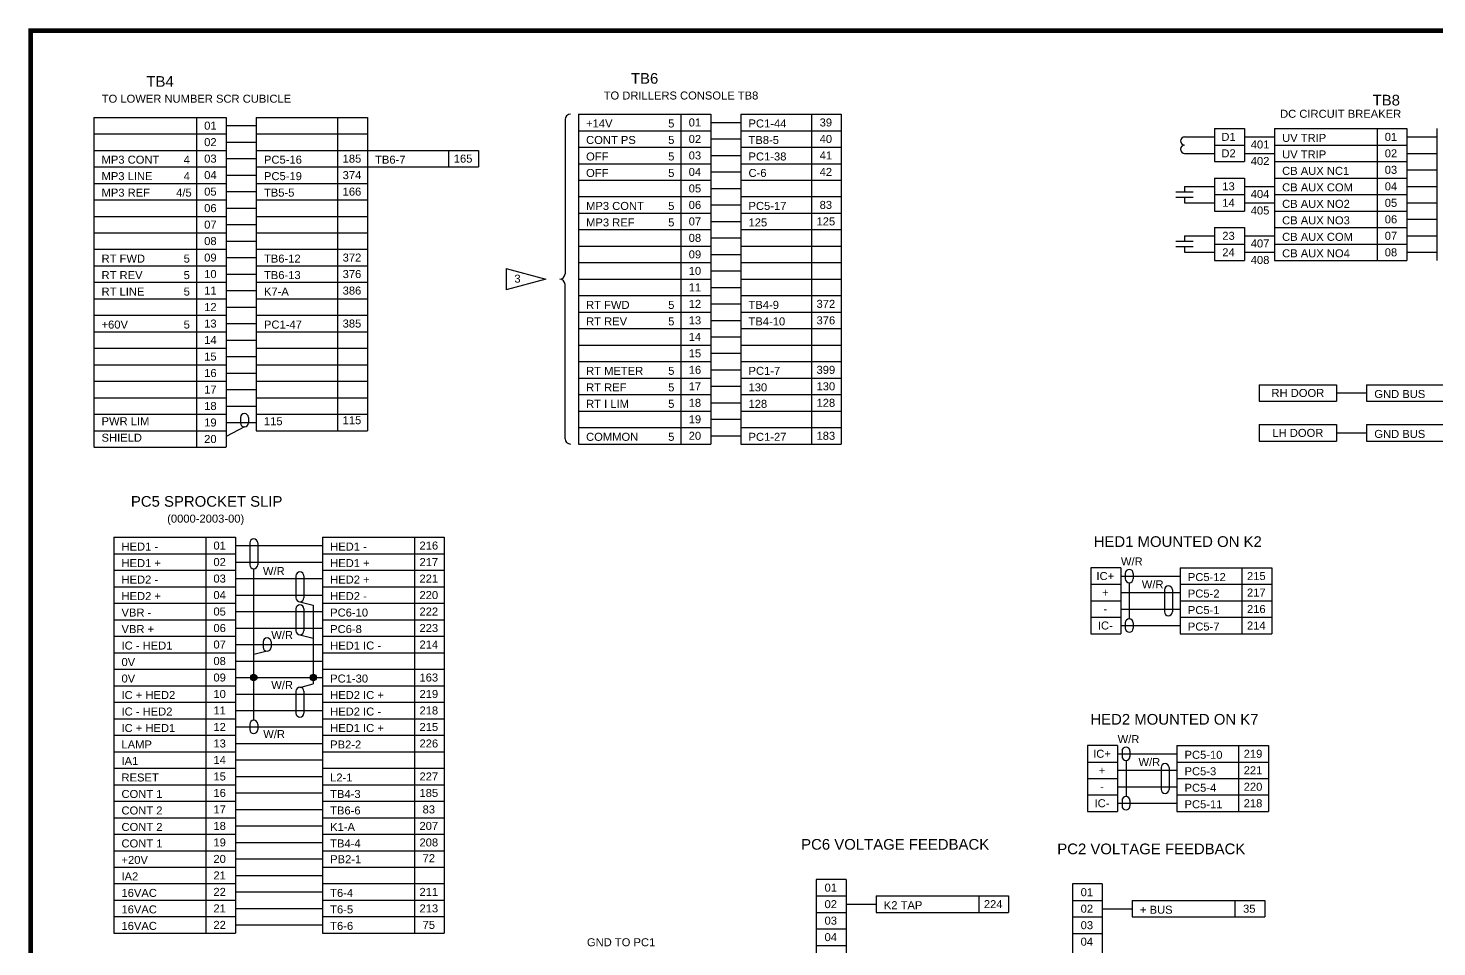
# Model space of a CAD drawing. Extents: x 1.4 to 18.1, y -1.6 to 8.8.
# Drawn here: x 1.4 to 9.65, y 3.4 to 8.78 of the extents above; entities that cross this region are included whole.
import ezdxf
from ezdxf.enums import TextEntityAlignment as Align

# ---------------------------------------------------------------- set-up
doc = ezdxf.new("R2010")
doc.units = 0
doc.header["$MEASUREMENT"] = 0
doc.layers.get('0').update_dxf_attribs({"linetype": 'CONTINUOUS'})
doc.layers.add('DRAWING', color=7, linetype='CONTINUOUS')
doc.styles.get("Standard").update_dxf_attribs({"font": 'ARIAL.TTF'})

# ---------------------------------------------------------------- blocks, each defined once
blk = doc.blocks.new('DOT')
h = blk.add_hatch(color=256)
edge = h.paths.add_edge_path()
edge.add_arc((0, 0), 0.0249, 0, 360)
blk.add_circle((0, 0), 0.0249)
blk = doc.blocks.new('NPCAP')
for p, q in [((0, 0.0508), (0, -0.0508)), ((0.0312, 0.0508), (0.0312, -0.0508))]:
    blk.add_line(p, q)

msp = doc.modelspace()

# ---------------------------------------------------------------- linework, layer by layer
at = {"color": 7, "const_width": 0.0288}
msp.add_lwpolyline([(18.0458, -1.6321), (18.0458, 8.7631), (1.4135, 8.7631), (1.4135, -1.6321)], close=True, dxfattribs=at)
at = {"layer": 'DRAWING', "color": 7}
for p, q in [((1.7838, 8.255), (1.7838, 6.3252)), ((1.7838, 8.255), (2.5596, 8.255)), ((2.3848, 8.255), (2.3848, 6.3252)), ((2.5596, 8.255), (2.5596, 6.3252)), ((2.7351, 8.255), (3.3859, 8.255)), ((2.7351, 8.255), (2.7351, 6.42)), ((3.2111, 8.255), (3.2111, 6.42)), ((3.3859, 8.255), (3.3859, 6.42)), ((4.5752, 8.2737), (4.5752, 8.2737)), ((4.622, 8.2737), (4.622, 6.3415)), ((4.622, 8.2737), (5.3978, 8.2737)), ((5.2229, 8.2737), (5.2229, 6.3415)), ((5.3978, 8.2737), (5.3978, 6.3415)), ((5.5733, 8.2737), (5.5733, 6.3421)), ((5.5733, 8.2737), (6.1616, 8.2737)), ((5.9867, 8.2737), (5.9867, 6.3415)), ((6.1616, 8.2737), (6.1616, 6.3421)), ((2.5596, 8.2067), (2.7351, 8.2067)), ((4.544, 8.2425), (4.544, 7.3391)), ((4.622, 8.1771), (5.3978, 8.1771)), ((5.3978, 8.2254), (5.5733, 8.2254)), ((5.5733, 8.1771), (6.1616, 8.1771)), ((8.3484, 8.1893), (8.3484, 7.9962)), ((8.3484, 8.1893), (8.5233, 8.1893)), ((8.5233, 8.1893), (8.5233, 7.9962)), ((8.6988, 8.1893), (8.6988, 7.4167)), ((8.6988, 8.1893), (9.4746, 8.1893)), ((9.2998, 8.1893), (9.2998, 7.4167)), ((9.4746, 8.1893), (9.4746, 7.4167)), ((9.6501, 8.1893), (9.6501, 7.4176)), ((1.7838, 8.1584), (2.5596, 8.1584)), ((2.5596, 8.1102), (2.7351, 8.1102)), ((2.7351, 8.1584), (3.3859, 8.1584)), ((5.3978, 8.1288), (5.5733, 8.1288)), ((8.1729, 8.141), (8.3484, 8.141)), ((8.3484, 8.0928), (8.5233, 8.0928)), ((8.5233, 8.141), (8.6988, 8.141)), ((8.6988, 8.0928), (9.4746, 8.0928)), ((9.4746, 8.141), (9.6501, 8.141)), ((1.7838, 8.0619), (2.5596, 8.0619)), ((2.5596, 8.0136), (2.7351, 8.0136)), ((2.7351, 8.0619), (4.0367, 8.0619)), ((3.8618, 8.0619), (3.8618, 7.9653)), ((4.0367, 8.0619), (4.0367, 7.9653)), ((4.622, 8.0806), (5.3978, 8.0806)), ((5.3978, 8.0323), (5.5733, 8.0323)), ((5.5733, 8.0806), (6.1616, 8.0806)), ((8.1729, 8.0445), (8.3484, 8.0445)), ((8.5233, 8.0445), (8.6988, 8.0445)), ((9.4746, 8.0445), (9.6501, 8.0445)), ((1.7838, 7.9653), (2.5596, 7.9653)), ((2.7351, 7.9653), (4.0367, 7.9653)), ((4.622, 7.984), (5.3978, 7.984)), ((5.3978, 7.9357), (5.5733, 7.9357)), ((5.5733, 7.984), (6.1616, 7.984)), ((8.3484, 7.9962), (8.5233, 7.9962)), ((8.6988, 7.9962), (9.4746, 7.9962)), ((9.4746, 7.9479), (9.6501, 7.9479)), ((1.7838, 7.8687), (2.5596, 7.8687)), ((2.5596, 7.917), (2.7351, 7.917)), ((2.7351, 7.8687), (3.3859, 7.8687)), ((4.622, 7.8874), (5.3978, 7.8874)), ((5.3978, 7.8391), (5.5733, 7.8391)), ((5.5733, 7.8874), (6.1616, 7.8874)), ((8.1729, 7.8513), (8.3484, 7.8513)), ((8.1729, 7.8513), (8.1729, 7.8201)), ((8.3484, 7.8996), (8.3484, 7.7064)), ((8.3484, 7.8996), (8.5233, 7.8996)), ((8.5233, 7.8996), (8.5233, 7.7064)), ((8.5233, 7.8513), (8.6988, 7.8513)), ((8.6988, 7.8996), (9.4746, 7.8996)), ((9.4746, 7.8513), (9.6501, 7.8513)), ((1.7838, 7.7721), (2.5596, 7.7721)), ((2.5596, 7.8204), (2.7351, 7.8204)), ((2.7351, 7.7721), (3.3859, 7.7721)), ((4.622, 7.7908), (5.3978, 7.7908)), ((5.5733, 7.7908), (6.1616, 7.7908)), ((8.1729, 7.7888), (8.1729, 7.7547)), ((8.3484, 7.803), (8.5233, 7.803)), ((8.6988, 7.803), (9.4746, 7.803)), ((1.7838, 7.6755), (2.5596, 7.6755)), ((2.5596, 7.7238), (2.7351, 7.7238)), ((2.7351, 7.6755), (3.3859, 7.6755)), ((4.622, 7.6942), (5.3978, 7.6942)), ((5.3978, 7.7425), (5.5733, 7.7425)), ((5.5733, 7.6942), (6.1616, 7.6942)), ((8.1729, 7.7547), (8.3484, 7.7547)), ((8.3484, 7.7064), (8.5233, 7.7064)), ((8.5233, 7.7547), (8.6988, 7.7547)), ((8.6988, 7.7064), (9.4746, 7.7064)), ((9.4746, 7.7547), (9.6501, 7.7547)), ((2.5596, 7.6272), (2.7351, 7.6272)), ((4.622, 7.5976), (5.3978, 7.5976)), ((5.3978, 7.6459), (5.5733, 7.6459)), ((5.5733, 7.5976), (6.1616, 7.5976)), ((8.3484, 7.6098), (8.3484, 7.4167)), ((8.3484, 7.6098), (8.5233, 7.6098)), ((8.5233, 7.6098), (8.5233, 7.4167)), ((8.6988, 7.6098), (9.4746, 7.6098)), ((9.4746, 7.6581), (9.6501, 7.6581)), ((1.7838, 7.579), (2.5596, 7.579)), ((2.5596, 7.5307), (2.7351, 7.5307)), ((2.7351, 7.579), (3.3859, 7.579)), ((5.3978, 7.5494), (5.5733, 7.5494)), ((8.1729, 7.5616), (8.3484, 7.5616)), ((8.1729, 7.5616), (8.1729, 7.5303)), ((8.3484, 7.5133), (8.5233, 7.5133)), ((8.5233, 7.5616), (8.6988, 7.5616)), ((8.6988, 7.5133), (9.4746, 7.5133)), ((9.4746, 7.5616), (9.6501, 7.5616)), ((1.7838, 7.4824), (2.5596, 7.4824)), ((2.5596, 7.4341), (2.7351, 7.4341)), ((2.7351, 7.4824), (3.3859, 7.4824)), ((4.622, 7.5011), (5.3978, 7.5011)), ((5.3978, 7.4528), (5.5733, 7.4528)), ((5.5733, 7.5011), (6.1616, 7.5011)), ((8.1729, 7.4991), (8.1729, 7.465)), ((8.1729, 7.465), (8.3484, 7.465)), ((8.5233, 7.465), (8.6988, 7.465)), ((9.4746, 7.465), (9.6501, 7.465)), ((1.7838, 7.3858), (2.5596, 7.3858)), ((2.7351, 7.3858), (3.3859, 7.3858)), ((4.1992, 7.37), (4.1992, 7.2458)), ((4.1992, 7.37), (4.4319, 7.3079)), ((4.622, 7.4045), (5.3978, 7.4045)), ((5.3978, 7.3562), (5.5733, 7.3562)), ((5.5733, 7.4045), (6.1616, 7.4045)), ((8.3484, 7.4167), (8.5233, 7.4167)), ((8.6988, 7.4167), (9.4746, 7.4167)), ((1.7838, 7.2892), (2.5596, 7.2892)), ((2.5596, 7.3375), (2.7351, 7.3375)), ((2.7351, 7.2892), (3.3859, 7.2892)), ((4.4319, 7.3079), (4.1992, 7.2458)), ((4.5127, 7.3079), (4.5127, 7.3079)), ((4.5127, 7.3079), (4.5127, 7.3079)), ((4.544, 6.3733), (4.544, 7.2766)), ((4.622, 7.3079), (5.3978, 7.3079)), ((5.5733, 7.3079), (6.1616, 7.3079)), ((1.7838, 7.1926), (2.5596, 7.1926)), ((2.5596, 7.2409), (2.7351, 7.2409)), ((2.7351, 7.1926), (3.3859, 7.1926)), ((4.622, 7.2113), (5.3978, 7.2113)), ((5.3978, 7.2596), (5.5733, 7.2596)), ((5.5733, 7.2113), (6.1616, 7.2113)), ((1.7838, 7.096), (2.5596, 7.096)), ((2.5596, 7.1443), (2.7351, 7.1443)), ((2.7351, 7.096), (3.3859, 7.096)), ((4.622, 7.1147), (5.3978, 7.1147)), ((5.3978, 7.163), (5.5733, 7.163)), ((5.5733, 7.1147), (6.1616, 7.1147)), ((2.5596, 7.0478), (2.7351, 7.0478)), ((4.622, 7.0182), (5.3978, 7.0182)), ((5.3978, 7.0664), (5.5733, 7.0664)), ((5.5733, 7.0182), (6.1616, 7.0182)), ((1.7838, 6.9995), (2.5596, 6.9995)), ((2.5596, 6.9512), (2.7351, 6.9512)), ((2.7351, 6.9995), (3.3859, 6.9995)), ((5.3978, 6.9699), (5.5733, 6.9699)), ((1.7838, 6.9029), (2.5596, 6.9029)), ((2.5596, 6.8546), (2.7351, 6.8546)), ((2.7351, 6.9029), (3.3859, 6.9029)), ((4.622, 6.9216), (5.3978, 6.9216)), ((5.3978, 6.8733), (5.5733, 6.8733)), ((5.5733, 6.9216), (6.1616, 6.9216)), ((1.7838, 6.8063), (2.5596, 6.8063)), ((2.7351, 6.8063), (3.3859, 6.8063)), ((4.622, 6.825), (5.3978, 6.825)), ((5.3978, 6.7767), (5.5733, 6.7767)), ((5.5733, 6.825), (6.1616, 6.825)), ((1.7838, 6.7097), (2.5596, 6.7097)), ((2.5596, 6.758), (2.7351, 6.758)), ((2.7351, 6.7097), (3.3859, 6.7097)), ((4.622, 6.7284), (5.3978, 6.7284)), ((5.5733, 6.7284), (6.1616, 6.7284)), ((8.6091, 6.6895), (9.0633, 6.6895)), ((8.6091, 6.6895), (8.6091, 6.593)), ((9.0633, 6.6895), (9.0633, 6.593)), ((9.2389, 6.6895), (10.0146, 6.6895)), ((9.2389, 6.6895), (9.2389, 6.593)), ((1.7838, 6.6131), (2.5596, 6.6131)), ((2.5596, 6.6614), (2.7351, 6.6614)), ((2.7351, 6.6131), (3.3859, 6.6131)), ((4.622, 6.6318), (5.3978, 6.6318)), ((5.3978, 6.6801), (5.5733, 6.6801)), ((5.5733, 6.6318), (6.1616, 6.6318)), ((9.0633, 6.6412), (9.2389, 6.6412)), ((2.5596, 6.5648), (2.7351, 6.5648)), ((4.622, 6.5352), (5.3978, 6.5352)), ((5.3978, 6.5835), (5.5733, 6.5835)), ((5.5733, 6.5352), (6.1616, 6.5352)), ((8.6091, 6.593), (9.0633, 6.593)), ((9.2389, 6.593), (10.0146, 6.593)), ((1.7838, 6.5166), (2.5596, 6.5166)), ((2.5596, 6.4683), (2.7351, 6.4683)), ((2.666, 6.4429), (2.5596, 6.3853)), ((2.6427, 6.4975), (2.6427, 6.4662)), ((2.6894, 6.4975), (2.6894, 6.4662)), ((2.7351, 6.5166), (3.3859, 6.5166)), ((4.622, 6.4387), (5.3978, 6.4387)), ((5.3978, 6.487), (5.5733, 6.487)), ((5.5733, 6.4387), (6.1616, 6.4387)), ((8.6091, 6.4556), (9.0633, 6.4556)), ((8.6091, 6.4556), (8.6091, 6.359)), ((9.0633, 6.4556), (9.0633, 6.359)), ((9.2389, 6.4556), (10.0146, 6.4556)), ((9.2389, 6.4556), (9.2389, 6.359)), ((1.7838, 6.42), (2.5596, 6.42)), ((2.7351, 6.42), (3.3859, 6.42)), ((5.3978, 6.3904), (5.5733, 6.3904)), ((8.6091, 6.359), (9.0633, 6.359)), ((9.0633, 6.4073), (9.2389, 6.4073)), ((9.2389, 6.359), (10.0146, 6.359)), ((1.7838, 6.3234), (2.5596, 6.3234)), ((4.5752, 6.3421), (4.5752, 6.3421)), ((4.622, 6.3421), (5.3978, 6.3421)), ((5.5733, 6.3421), (6.1616, 6.3421)), ((1.9005, 5.7958), (1.9005, 3.4778)), ((1.9005, 5.7958), (2.6138, 5.7958)), ((2.439, 5.7958), (2.439, 3.4778)), ((2.6138, 5.7958), (2.6138, 3.4778)), ((3.1227, 5.7958), (3.836, 5.7958)), ((3.1227, 5.7958), (3.1227, 3.4778)), ((3.6612, 5.7958), (3.6612, 3.4778)), ((3.836, 5.7958), (3.836, 3.4778)), ((1.9005, 5.6992), (2.6138, 5.6992)), ((2.6138, 5.7475), (3.1227, 5.7475)), ((2.6969, 5.7631), (2.6969, 5.6353)), ((2.7436, 5.7631), (2.7436, 5.6353)), ((3.1227, 5.6992), (3.836, 5.6992)), ((2.6138, 5.6509), (3.1227, 5.6509)), ((2.7203, 4.7241), (2.7203, 5.6119)), ((7.6237, 5.6173), (7.6237, 5.231)), ((7.7985, 5.6173), (7.6237, 5.6173)), ((7.7985, 5.6173), (7.7985, 5.231)), ((8.1466, 5.6173), (8.1466, 5.231)), ((8.1466, 5.6173), (8.683, 5.6173)), ((8.5081, 5.6173), (8.5081, 5.231)), ((8.683, 5.6173), (8.683, 5.231)), ((1.9005, 5.6026), (2.6138, 5.6026)), ((2.6138, 5.5543), (3.1227, 5.5543)), ((2.9678, 5.5699), (2.9678, 5.4421)), ((3.0145, 5.5699), (3.0145, 5.4421)), ((3.1227, 5.6026), (3.836, 5.6026)), ((7.7985, 5.569), (8.1466, 5.569)), ((7.8254, 5.5847), (7.8254, 5.5534)), ((7.8488, 5.53), (7.8488, 5.3183)), ((7.8721, 5.5847), (7.8721, 5.5534)), ((1.9005, 5.506), (2.6138, 5.506)), ((2.6138, 5.4577), (3.1227, 5.4577)), ((3.1227, 5.506), (3.836, 5.506)), ((7.6237, 5.5207), (7.7985, 5.5207)), ((7.7985, 5.4725), (8.1466, 5.4725)), ((8.0543, 5.4881), (8.0543, 5.3602)), ((8.101, 5.4881), (8.101, 5.3602)), ((8.1466, 5.5207), (8.683, 5.5207)), ((1.9005, 5.4094), (2.6138, 5.4094)), ((2.9678, 5.3768), (2.9678, 5.2489)), ((2.9911, 5.4188), (3.0693, 5.3985)), ((3.0145, 5.3768), (3.0145, 5.2489)), ((3.0693, 5.3985), (3.0693, 4.9374)), ((3.1227, 5.4094), (3.836, 5.4094)), ((7.6237, 5.4242), (7.7985, 5.4242)), ((7.7985, 5.3759), (8.1466, 5.3759)), ((8.1466, 5.4242), (8.683, 5.4242)), ((1.9005, 5.3129), (2.6138, 5.3129)), ((2.6138, 5.3612), (3.1227, 5.3612)), ((3.1227, 5.3129), (3.836, 5.3129)), ((7.6237, 5.3276), (7.7985, 5.3276)), ((7.8254, 5.2949), (7.8254, 5.2637)), ((7.8721, 5.2949), (7.8721, 5.2637)), ((8.1466, 5.3276), (8.683, 5.3276)), ((1.9005, 5.2163), (2.6138, 5.2163)), ((2.6138, 5.2646), (3.1227, 5.2646)), ((2.9911, 5.2256), (3.0693, 5.2054)), ((3.1227, 5.2163), (3.836, 5.2163)), ((7.6237, 5.231), (7.7985, 5.231)), ((7.7985, 5.2793), (8.1466, 5.2793)), ((8.1466, 5.231), (8.683, 5.231)), ((1.9005, 5.1197), (2.6138, 5.1197)), ((2.6138, 5.168), (3.1227, 5.168)), ((2.7984, 5.129), (2.7203, 5.1088)), ((2.775, 5.1836), (2.775, 5.1524)), ((2.8218, 5.1836), (2.8218, 5.1524)), ((3.1227, 5.1197), (3.836, 5.1197)), ((2.6138, 5.0714), (3.1227, 5.0714)), ((1.9005, 5.0231), (2.6138, 5.0231)), ((2.6138, 4.9748), (3.1227, 4.9748)), ((3.1227, 5.0231), (3.836, 5.0231)), ((1.9005, 4.9265), (2.6138, 4.9265)), ((2.6138, 4.8782), (3.1227, 4.8782)), ((2.9678, 4.8939), (2.9678, 4.766)), ((2.9911, 4.9172), (3.0693, 4.9374)), ((3.0145, 4.8939), (3.0145, 4.766)), ((3.1227, 4.9265), (3.836, 4.9265)), ((1.9005, 4.83), (2.6138, 4.83)), ((3.1227, 4.83), (3.836, 4.83)), ((1.9005, 4.7334), (2.6138, 4.7334)), ((2.6138, 4.7817), (3.1227, 4.7817)), ((3.1227, 4.7334), (3.836, 4.7334)), ((1.9005, 4.6368), (2.6138, 4.6368)), ((2.6138, 4.6851), (3.1227, 4.6851)), ((2.6969, 4.7007), (2.6969, 4.6695)), ((2.7436, 4.7007), (2.7436, 4.6695)), ((3.1227, 4.6368), (3.836, 4.6368)), ((1.9005, 4.5402), (2.6138, 4.5402)), ((2.6138, 4.5885), (3.1227, 4.5885)), ((3.1227, 4.5402), (3.836, 4.5402)), ((7.6044, 4.5766), (7.6044, 4.1902)), ((7.7792, 4.5766), (7.6044, 4.5766)), ((7.7792, 4.5766), (7.7792, 4.1902)), ((7.8061, 4.5439), (7.8061, 4.5126)), ((7.8528, 4.5439), (7.8528, 4.5126)), ((8.1274, 4.5766), (8.1274, 4.1902)), ((8.1274, 4.5766), (8.6637, 4.5766)), ((8.4889, 4.5766), (8.4889, 4.1902)), ((8.6637, 4.5766), (8.6637, 4.1902)), ((2.6138, 4.4919), (3.1227, 4.4919)), ((7.6044, 4.48), (7.7792, 4.48)), ((7.7792, 4.5283), (8.1274, 4.5283)), ((7.8295, 4.4893), (7.8295, 4.2775)), ((8.1274, 4.48), (8.6637, 4.48)), ((1.9005, 4.4436), (2.6138, 4.4436)), ((2.6138, 4.3953), (3.1227, 4.3953)), ((3.1227, 4.4436), (3.836, 4.4436)), ((7.6044, 4.3834), (7.7792, 4.3834)), ((7.7792, 4.4317), (8.1274, 4.4317)), ((8.035, 4.4473), (8.035, 4.3195)), ((8.0817, 4.4473), (8.0817, 4.3195)), ((8.1274, 4.3834), (8.6637, 4.3834)), ((1.9005, 4.347), (2.6138, 4.347)), ((2.6138, 4.2988), (3.1227, 4.2988)), ((3.1227, 4.347), (3.836, 4.347)), ((7.7792, 4.3351), (8.1274, 4.3351)), ((1.9005, 4.2505), (2.6138, 4.2505)), ((3.1227, 4.2505), (3.836, 4.2505)), ((7.6044, 4.2868), (7.7792, 4.2868)), ((7.7792, 4.2385), (8.1274, 4.2385)), ((7.8061, 4.2541), (7.8061, 4.2229)), ((7.8528, 4.2541), (7.8528, 4.2229)), ((8.1274, 4.2868), (8.6637, 4.2868)), ((1.9005, 4.1539), (2.6138, 4.1539)), ((2.6138, 4.2022), (3.1227, 4.2022)), ((3.1227, 4.1539), (3.836, 4.1539)), ((7.6044, 4.1902), (7.7792, 4.1902)), ((8.1274, 4.1902), (8.6637, 4.1902)), ((1.9005, 4.0573), (2.6138, 4.0573)), ((2.6138, 4.1056), (3.1227, 4.1056)), ((3.1227, 4.0573), (3.836, 4.0573)), ((1.9005, 3.9607), (2.6138, 3.9607)), ((2.6138, 4.009), (3.1227, 4.009)), ((3.1227, 3.9607), (3.836, 3.9607)), ((2.6138, 3.9124), (3.1227, 3.9124)), ((1.9005, 3.8641), (2.6138, 3.8641)), ((2.6138, 3.8158), (3.1227, 3.8158)), ((3.1227, 3.8641), (3.836, 3.8641)), ((1.9005, 3.7676), (2.6138, 3.7676)), ((2.6138, 3.7193), (3.1227, 3.7193)), ((3.1227, 3.7676), (3.836, 3.7676)), ((6.0155, 3.7924), (6.0155, 2.2471)), ((6.1903, 3.7924), (6.0155, 3.7924)), ((6.1903, 3.7924), (6.1903, 2.2471)), ((7.5157, 3.7658), (7.5157, 2.2205)), ((7.6905, 3.7658), (7.5157, 3.7658)), ((7.6905, 3.7658), (7.6905, 2.2205)), ((1.9005, 3.671), (2.6138, 3.671)), ((3.1227, 3.671), (3.836, 3.671)), ((6.0155, 3.6958), (6.1903, 3.6958)), ((6.1903, 3.6475), (6.3659, 3.6475)), ((6.3659, 3.6958), (7.1416, 3.6958)), ((6.3659, 3.6958), (6.3659, 3.5992)), ((6.9668, 3.6958), (6.9668, 3.5992)), ((7.1416, 3.6958), (7.1416, 3.5992)), ((7.5157, 3.6692), (7.6905, 3.6692)), ((7.866, 3.6692), (8.6418, 3.6692)), ((7.866, 3.6692), (7.866, 3.5726)), ((8.467, 3.6692), (8.467, 3.5726)), ((8.6418, 3.6692), (8.6418, 3.5726)), ((1.9005, 3.5744), (2.6138, 3.5744)), ((2.6138, 3.6227), (3.1227, 3.6227)), ((3.1227, 3.5744), (3.836, 3.5744)), ((6.0155, 3.5992), (6.1903, 3.5992)), ((6.3659, 3.5992), (7.1416, 3.5992)), ((7.5157, 3.5726), (7.6905, 3.5726)), ((7.6905, 3.6209), (7.866, 3.6209)), ((7.866, 3.5726), (8.6418, 3.5726)), ((1.9005, 3.4778), (2.6138, 3.4778)), ((2.6138, 3.5261), (3.1227, 3.5261)), ((3.1227, 3.4778), (3.836, 3.4778)), ((6.0155, 3.5027), (6.1903, 3.5027)), ((7.5157, 3.4761), (7.6905, 3.4761)), ((6.0155, 3.4061), (6.1903, 3.4061))]:
    msp.add_line(p, q, dxfattribs=at)
for centre, radius, start, end in [((4.5752, 8.2425), 0.0312, 90, 180), ((8.1729, 8.1169), 0.0241, 90, 270), ((8.1729, 8.0686), 0.0241, 90, 270), ((4.5127, 7.3391), 0.0312, 270, 0), ((4.5127, 7.2766), 0.0312, 0, 90), ((2.666, 6.4975), 0.0234, 0, 180), ((2.666, 6.4662), 0.0234, 180, 0), ((4.5752, 6.3733), 0.0312, 180, 270), ((2.7203, 5.7631), 0.0234, 0, 180), ((2.7203, 5.6353), 0.0234, 180, 0), ((2.9911, 5.5699), 0.0234, 0, 180), ((7.8488, 5.5847), 0.0234, 0, 180), ((7.8488, 5.5534), 0.0234, 180, 0), ((8.0777, 5.4881), 0.0234, 0, 180), ((2.9911, 5.4421), 0.0234, 180, 0), ((2.9911, 5.3768), 0.0234, 0, 180), ((7.8488, 5.2949), 0.0234, 0, 180), ((8.0777, 5.3602), 0.0234, 180, 0), ((2.7984, 5.1836), 0.0234, 0, 180), ((2.9911, 5.2489), 0.0234, 180, 0), ((7.8488, 5.2637), 0.0234, 180, 0), ((2.7984, 5.1524), 0.0234, 180, 0), ((2.9911, 4.8939), 0.0234, 0, 180), ((2.7203, 4.7007), 0.0234, 0, 180), ((2.9911, 4.766), 0.0234, 180, 0), ((2.7203, 4.6695), 0.0234, 180, 0), ((7.8295, 4.5439), 0.0234, 0, 180), ((7.8295, 4.5126), 0.0234, 180, 0), ((8.0584, 4.4473), 0.0234, 0, 180), ((8.0584, 4.3195), 0.0234, 180, 0), ((7.8295, 4.2541), 0.0234, 0, 180), ((7.8295, 4.2229), 0.0234, 180, 0)]:
    msp.add_arc(centre, radius, start, end, dxfattribs=at)

# ---------------------------------------------------------------- block references
at = {"layer": 'DRAWING', "color": 7, "rotation": 90}
for p in [(8.1729, 7.7888), (8.1729, 7.4991)]:
    msp.add_blockref('NPCAP', p, dxfattribs=at)
at = {"layer": 'DRAWING', "color": 7, "xscale": 0.75, "yscale": 0.75, "zscale": 0.75}
for p in [(2.7203, 4.9748), (3.0693, 4.9748)]:
    msp.add_blockref('DOT', p, dxfattribs=at)

# ---------------------------------------------------------------- texts
at = {"layer": 'DRAWING', "color": 7}
for s, height, p in [('TB6', 0.0625, (5.0099, 8.4523)), ('TB4', 0.0625, (2.1717, 8.4341)), ('TO LOWER NUMBER SCR CUBICLE', 0.046875, (2.3848, 8.3411)), ('TO DRILLERS CONSOLE TB8', 0.046875, (5.2229, 8.3598)), ('TB8', 0.0625, (9.3541, 8.3248)), ('DC CIRCUIT BREAKER', 0.046875, (9.0867, 8.2527)), ('PC5 SPROCKET SLIP', 0.0625, (2.4447, 5.9749)), ('(0000-2003-00)', 0.046875, (2.439, 5.8819))]:
    msp.add_text(s, height=height, dxfattribs=at).set_placement(p, align=Align.CENTER)
for s, height, p in [('01', 0.04688, (2.4664, 8.2067)), ('01', 0.04688, (5.3045, 8.2254)), ('39', 0.04688, (6.0714, 8.2254)), ('02', 0.04688, (2.4664, 8.1102)), ('02', 0.04688, (5.3045, 8.1288)), ('40', 0.04688, (6.0714, 8.1288)), ('D1', 0.04688, (8.43, 8.141)), ('01', 0.04688, (9.3814, 8.141)), ('03', 0.04688, (2.4664, 8.0136)), ('185', 0.04688, (3.2957, 8.0136)), ('165', 0.04688, (3.9465, 8.0136)), ('03', 0.04688, (5.3045, 8.0323)), ('41', 0.04688, (6.0714, 8.0323)), ('D2', 0.04688, (8.43, 8.0445)), ('02', 0.04688, (9.3814, 8.0445)), ('04', 0.04688, (2.4664, 7.917)), ('374', 0.04688, (3.2957, 7.917)), ('04', 0.04688, (5.3045, 7.9357)), ('42', 0.04688, (6.0714, 7.9357)), ('03', 0.04688, (9.3814, 7.9479)), ('05', 0.04688, (2.4664, 7.8204)), ('166', 0.04688, (3.2957, 7.8204)), ('05', 0.04688, (5.3045, 7.8391)), ('13', 0.04688, (8.43, 7.8513)), ('04', 0.04688, (9.3814, 7.8513)), ('06', 0.04688, (5.3045, 7.7425)), ('83', 0.04688, (6.0714, 7.7425)), ('14', 0.04688, (8.43, 7.7547)), ('05', 0.04688, (9.3814, 7.7547)), ('06', 0.04688, (2.4664, 7.7238)), ('06', 0.04688, (9.3814, 7.6581)), ('07', 0.04688, (2.4664, 7.6272)), ('07', 0.04688, (5.3045, 7.6459)), ('125', 0.04688, (6.0714, 7.6459)), ('08', 0.04688, (2.4664, 7.5307)), ('08', 0.04688, (5.3045, 7.5494)), ('23', 0.04688, (8.43, 7.5616)), ('07', 0.04688, (9.3814, 7.5616)), ('09', 0.04688, (2.4664, 7.4341)), ('372', 0.04688, (3.2957, 7.4341)), ('09', 0.04688, (5.3045, 7.4528)), ('24', 0.04688, (8.43, 7.465)), ('08', 0.04688, (9.3814, 7.465)), ('10', 0.04688, (2.4664, 7.3375)), ('376', 0.04688, (3.2957, 7.3375)), ('10', 0.04688, (5.3045, 7.3562)), ('11', 0.04688, (2.4664, 7.2409)), ('386', 0.04688, (3.2957, 7.2409)), ('11', 0.04688, (5.3045, 7.2596)), ('12', 0.04688, (5.3045, 7.163)), ('372', 0.04688, (6.0714, 7.163)), ('12', 0.04688, (2.4664, 7.1443)), ('13', 0.04688, (2.4664, 7.0478)), ('385', 0.04688, (3.2957, 7.0478)), ('13', 0.04688, (5.3045, 7.0664)), ('376', 0.04688, (6.0714, 7.0664)), ('14', 0.04688, (2.4664, 6.9512)), ('14', 0.04688, (5.3045, 6.9699)), ('15', 0.04688, (2.4664, 6.8546)), ('15', 0.04688, (5.3045, 6.8733)), ('16', 0.04688, (2.4664, 6.758)), ('16', 0.04688, (5.3045, 6.7767)), ('399', 0.04688, (6.0714, 6.7767)), ('17', 0.04688, (2.4664, 6.6614)), ('17', 0.04688, (5.3045, 6.6801)), ('130', 0.04688, (6.0714, 6.6801)), ('18', 0.04688, (5.3045, 6.5835)), ('128', 0.04688, (6.0714, 6.5835)), ('RH DOOR', 0.04688, (8.8362, 6.6412)), ('18', 0.04688, (2.4664, 6.5648)), ('19', 0.04688, (2.4664, 6.4683)), ('115', 0.04688, (3.2957, 6.4818)), ('19', 0.04688, (5.3045, 6.487)), ('20', 0.04688, (2.4664, 6.3717)), ('20', 0.04688, (5.3045, 6.3904)), ('183', 0.04688, (6.0714, 6.3904)), ('LH DOOR', 0.04688, (8.8362, 6.4073)), ('01', 0.04688, (2.5206, 5.7475)), ('216', 0.04688, (3.7458, 5.7475)), ('02', 0.04688, (2.5206, 5.6509)), ('217', 0.04688, (3.7458, 5.6509)), ('03', 0.04688, (2.5206, 5.5543)), ('221', 0.04688, (3.7458, 5.5543)), ('IC+', 0.04688, (7.7083, 5.569)), ('215', 0.04688, (8.5928, 5.569)), ('04', 0.04688, (2.5206, 5.4577)), ('220', 0.04688, (3.7458, 5.4577)), ('+', 0.0469, (7.7083, 5.4725)), ('217', 0.04688, (8.5928, 5.4725)), ('05', 0.04688, (2.5206, 5.3612)), ('222', 0.04688, (3.7458, 5.3612)), ('-', 0.0469, (7.7083, 5.3759)), ('216', 0.04688, (8.5928, 5.3759)), ('06', 0.04688, (2.5206, 5.2646)), ('223', 0.04688, (3.7458, 5.2646)), ('IC-', 0.04688, (7.7083, 5.2793)), ('214', 0.04688, (8.5928, 5.2793)), ('07', 0.04688, (2.5206, 5.168)), ('214', 0.04688, (3.7458, 5.168)), ('08', 0.04688, (2.5206, 5.0714)), ('09', 0.04688, (2.5206, 4.9748)), ('163', 0.04688, (3.7458, 4.9748)), ('10', 0.04688, (2.5206, 4.8782)), ('219', 0.04688, (3.7458, 4.8782)), ('11', 0.04688, (2.5206, 4.7817)), ('218', 0.04688, (3.7458, 4.7817)), ('12', 0.04688, (2.5206, 4.6851)), ('215', 0.04688, (3.7458, 4.6851)), ('13', 0.04688, (2.5206, 4.5885)), ('226', 0.04688, (3.7458, 4.5885)), ('IC+', 0.04688, (7.689, 4.5283)), ('219', 0.04688, (8.5735, 4.5283)), ('14', 0.04688, (2.5206, 4.4919)), ('221', 0.04688, (8.5735, 4.4317)), ('15', 0.04688, (2.5206, 4.3953)), ('227', 0.04688, (3.7458, 4.3953)), ('+', 0.0469, (7.689, 4.4317)), ('16', 0.04688, (2.5206, 4.2988)), ('185', 0.04688, (3.7458, 4.2988)), ('-', 0.0469, (7.689, 4.3351)), ('220', 0.04688, (8.5735, 4.3351)), ('17', 0.04688, (2.5206, 4.2022)), ('83', 0.04688, (3.7458, 4.2022)), ('IC-', 0.04688, (7.689, 4.2385)), ('218', 0.04688, (8.5735, 4.2385)), ('18', 0.04688, (2.5206, 4.1056)), ('207', 0.04688, (3.7458, 4.1056)), ('19', 0.04688, (2.5206, 4.009)), ('208', 0.04688, (3.7458, 4.009)), ('20', 0.04688, (2.5206, 3.9124)), ('72', 0.04688, (3.7458, 3.9168)), ('21', 0.04688, (2.5206, 3.8158)), ('22', 0.04688, (2.5206, 3.7193)), ('211', 0.04688, (3.7458, 3.7193)), ('01', 0.04688, (6.1002, 3.7441)), ('01', 0.04688, (7.6003, 3.7175)), ('21', 0.04688, (2.5206, 3.6227)), ('213', 0.04688, (3.7458, 3.6227)), ('02', 0.04688, (6.1002, 3.6475)), ('224', 0.04688, (7.0515, 3.6475)), ('02', 0.04688, (7.6003, 3.6209)), ('35', 0.04688, (8.5516, 3.6209)), ('22', 0.04688, (2.5206, 3.5261)), ('75', 0.04688, (3.7458, 3.5261)), ('03', 0.04688, (6.1002, 3.551)), ('03', 0.04688, (7.6003, 3.5243)), ('04', 0.04688, (6.1002, 3.4544)), ('04', 0.04688, (7.6003, 3.4278))]:
    msp.add_text(s, height=height, dxfattribs=at).set_placement(p, align=Align.MIDDLE_CENTER)
for s, height, p in [('+14V', 0.04688, (4.6671, 8.196)), ('5', 0.0469, (5.1479, 8.196)), ('PC1-44', 0.04688, (5.6185, 8.196)), ('CONT PS', 0.04688, (4.6671, 8.0994)), ('5', 0.0469, (5.1479, 8.0994)), ('TB8-5', 0.04688, (5.6185, 8.0994)), ('401', 0.04688, (8.5602, 8.0729)), ('UV TRIP', 0.04688, (8.744, 8.1116)), ('MP3 CONT', 0.04688, (1.829, 7.9841)), ('4', 0.0469, (2.3098, 7.9841)), ('PC5-16', 0.04688, (2.7803, 7.9841)), ('TB6-7', 0.04688, (3.4311, 7.9841)), ('OFF', 0.04688, (4.6671, 8.0028)), ('5', 0.0469, (5.1479, 8.0028)), ('PC1-38', 0.04688, (5.6185, 8.0028)), ('402', 0.04688, (8.5602, 7.9763)), ('UV TRIP', 0.04688, (8.744, 8.015)), ('MP3 LINE', 0.04688, (1.829, 7.8876)), ('4', 0.0469, (2.3098, 7.8876)), ('PC5-19', 0.04688, (2.7803, 7.8876)), ('OFF', 0.04688, (4.6671, 7.9062)), ('5', 0.0469, (5.1479, 7.9062)), ('C-6', 0.04688, (5.6185, 7.9062)), ('CB AUX NC1', 0.04688, (8.744, 7.9184)), ('MP3 REF', 0.04688, (1.829, 7.791)), ('4/5', 0.04688, (2.2659, 7.791)), ('CB AUX COM', 0.04688, (8.744, 7.8219)), ('TB5-5', 0.04688, (2.7803, 7.791)), ('MP3 CONT', 0.04688, (4.6671, 7.7131)), ('5', 0.0469, (5.1479, 7.7131)), ('PC5-17', 0.04688, (5.6185, 7.7131)), ('404', 0.04688, (8.5602, 7.7831)), ('CB AUX NO2', 0.04688, (8.744, 7.7253)), ('405', 0.04688, (8.5602, 7.6865)), ('CB AUX NO3', 0.04688, (8.744, 7.6287)), ('MP3 REF', 0.04688, (4.6671, 7.6165)), ('5', 0.0469, (5.1479, 7.6165)), ('125', 0.04688, (5.6185, 7.6165)), ('407', 0.04688, (8.5602, 7.4934)), ('CB AUX COM', 0.04688, (8.744, 7.5321)), ('RT FWD', 0.04688, (1.829, 7.4047)), ('5', 0.0469, (2.3098, 7.4047)), ('TB6-12', 0.04688, (2.7803, 7.4047)), ('408', 0.04688, (8.5602, 7.3968)), ('CB AUX NO4', 0.04688, (8.744, 7.4355)), ('RT REV', 0.04688, (1.829, 7.3081)), ('5', 0.0469, (2.3098, 7.3081)), ('TB6-13', 0.04688, (2.7803, 7.3081)), ('3', 0.0469, (4.247, 7.2872)), ('RT LINE', 0.04688, (1.829, 7.2115)), ('5', 0.0469, (2.3098, 7.2115)), ('K7-A', 0.04688, (2.7803, 7.2115)), ('RT FWD', 0.04688, (4.6671, 7.1336)), ('5', 0.0469, (5.1479, 7.1336)), ('TB4-9', 0.04688, (5.6185, 7.1336)), ('+60V', 0.04688, (1.829, 7.0183)), ('5', 0.0469, (2.3098, 7.0183)), ('PC1-47', 0.04688, (2.7803, 7.0183)), ('RT REV', 0.04688, (4.6671, 7.037)), ('5', 0.0469, (5.1479, 7.037)), ('TB4-10', 0.04688, (5.6185, 7.037)), ('RT METER', 0.04688, (4.6671, 6.7473)), ('5', 0.0469, (5.1479, 6.7473)), ('PC1-7', 0.04688, (5.6185, 6.7473)), ('RT REF', 0.04688, (4.6671, 6.6507)), ('5', 0.0469, (5.1479, 6.6507)), ('130', 0.04688, (5.6185, 6.6507)), ('RT I LIM', 0.04688, (4.6671, 6.5541)), ('5', 0.0469, (5.1479, 6.5541)), ('128', 0.04688, (5.6185, 6.5541)), ('GND BUS', 0.04688, (9.284, 6.6118)), ('PWR LIM', 0.04688, (1.829, 6.4524)), ('115', 0.04688, (2.7803, 6.4524)), ('SHIELD', 0.04688, (1.829, 6.3558)), ('COMMON', 0.04688, (4.6671, 6.3609)), ('5', 0.0469, (5.1479, 6.3609)), ('PC1-27', 0.04688, (5.6185, 6.3609)), ('GND BUS', 0.04688, (9.284, 6.3779)), ('HED1 MOUNTED ON K2', 0.0625, (7.6402, 5.7395)), ('HED1 -', 0.04688, (1.9457, 5.7181)), ('HED1 -', 0.04688, (3.1679, 5.7181)), ('HED1 +', 0.04688, (1.9457, 5.6215)), ('W/R', 0.04688, (2.7742, 5.575)), ('HED1 +', 0.04688, (3.1679, 5.6215)), ('W/R', 0.04688, (7.7999, 5.6312)), ('HED2 -', 0.04688, (1.9457, 5.5249)), ('HED2 +', 0.04688, (3.1679, 5.5249)), ('W/R', 0.04688, (7.922, 5.4971)), ('PC5-12', 0.04688, (8.1918, 5.5396)), ('HED2 +', 0.04688, (1.9457, 5.4283)), ('HED2 -', 0.04688, (3.1679, 5.4283)), ('PC5-2', 0.04688, (8.1918, 5.443)), ('VBR -', 0.04688, (1.9457, 5.3317)), ('PC6-10', 0.04688, (3.1679, 5.3317)), ('PC5-1', 0.04688, (8.1918, 5.3464)), ('VBR +', 0.04688, (1.9457, 5.2351)), ('PC6-8', 0.04688, (3.1679, 5.2351)), ('PC5-7', 0.04688, (8.1918, 5.2499)), ('W/R', 0.04688, (2.823, 5.2001)), ('IC - HED1', 0.04688, (1.9457, 5.1386)), ('HED1 IC -', 0.04688, (3.1679, 5.1386)), ('0V', 0.04688, (1.9457, 5.042)), ('0V', 0.04688, (1.9457, 4.9454)), ('W/R', 0.04688, (2.823, 4.9072)), ('PC1-30', 0.04688, (3.1679, 4.9454)), ('IC + HED2', 0.04688, (1.9457, 4.8488)), ('HED2 IC +', 0.04688, (3.1679, 4.8488)), ('IC - HED2', 0.04688, (1.9457, 4.7522)), ('HED2 IC -', 0.04688, (3.1679, 4.7522)), ('IC + HED1', 0.04688, (1.9457, 4.6557)), ('HED1 IC +', 0.04688, (3.1679, 4.6557)), ('HED2 MOUNTED ON K7', 0.0625, (7.6209, 4.6988)), ('W/R', 0.04688, (2.7761, 4.6202)), ('W/R', 0.04688, (7.7806, 4.5905)), ('LAMP', 0.04688, (1.9457, 4.5591)), ('PB2-2', 0.04688, (3.1679, 4.5591)), ('PC5-10', 0.04688, (8.1725, 4.4988)), ('IA1', 0.04688, (1.9457, 4.4625)), ('W/R', 0.04688, (7.9027, 4.4563)), ('RESET', 0.04688, (1.9457, 4.3659)), ('L2-1', 0.04688, (3.1679, 4.3659)), ('PC5-3', 0.04688, (8.1725, 4.4023)), ('CONT 1', 0.04688, (1.9457, 4.2693)), ('TB4-3', 0.04688, (3.1679, 4.2693)), ('PC5-4', 0.04688, (8.1725, 4.3057)), ('CONT 2', 0.04688, (1.9457, 4.1727)), ('TB6-6', 0.04688, (3.1679, 4.1727)), ('PC5-11', 0.04688, (8.1725, 4.2091)), ('CONT 2', 0.04688, (1.9457, 4.0762)), ('K1-A', 0.04688, (3.1679, 4.0762)), ('CONT 1', 0.04688, (1.9457, 3.9796)), ('TB4-4', 0.04688, (3.1679, 3.9796)), ('PC6 VOLTAGE FEEDBACK', 0.0625, (5.9267, 3.9665)), ('PC2 VOLTAGE FEEDBACK', 0.0625, (7.4269, 3.9399)), ('+20V', 0.04688, (1.9457, 3.883)), ('PB2-1', 0.04688, (3.1679, 3.8873)), ('IA2', 0.04688, (1.9457, 3.7864)), ('16VAC', 0.04688, (1.9457, 3.6898)), ('T6-4', 0.04688, (3.1679, 3.6898)), ('16VAC', 0.04688, (1.9457, 3.5933)), ('T6-5', 0.04688, (3.1679, 3.5933)), ('K2 TAP', 0.04688, (6.411, 3.6181)), ('+ BUS', 0.04688, (7.9112, 3.5915)), ('16VAC', 0.04688, (1.9457, 3.4967)), ('T6-6', 0.04688, (3.1679, 3.4967)), ('GND TO PC1', 0.04688, (4.672, 3.4009))]:
    msp.add_text(s, height=height, dxfattribs=at).set_placement(p)

doc.saveas('drawing.dxf')
